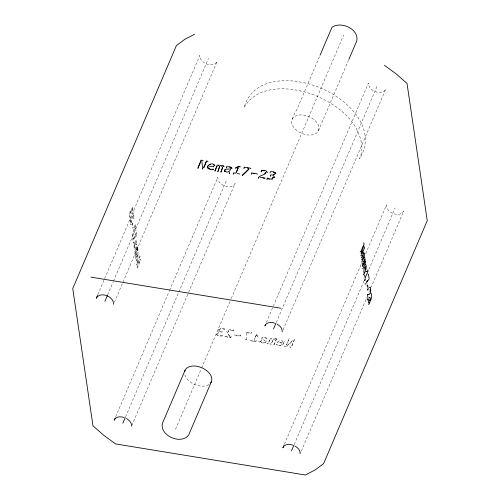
<?xml version="1.0" encoding="UTF-8"?>
<svg xmlns="http://www.w3.org/2000/svg" width="500" height="500" viewBox="0 0 500 500"><rect width="100%" height="100%" fill="white"/><g stroke="black" fill="none" stroke-linecap="round" stroke-linejoin="round"><path stroke-width="0.38" stroke-dasharray="2.5 1.88" d="M131.062 211.163L131.588 208.113L132.162 207.269L132.875 207.338L131.888 208.9L131.613 211.25M130.894 222.85L132.256 215.056L132.881 213.762L133.787 213.656L132.606 215.831L131.438 222.938M135.881 234.806L135.45 237.438L135.994 237.525L136.425 234.9M134.169 245.106C133.556 249.462 135.106 251.025 134.713 245.194M136.831 249.906L137.531 247.769L137.438 247.125L136.894 247.037L136.706 248.781L134.85 253.181L134.975 254.031L135.519 254.119L135.394 253.275M97.769 294.719L199.856 55.388C199.338 63.2 213.219 68.781 217.15 61.394L114.456 302.162M107.644 294.856L113.144 281.956M113.45 281.238L208.5 58.388M139.719 261.069L136.962 267.525L137.106 268.512L137.65 268.6L137.506 267.613L140.262 261.156M115.738 416.65L169.225 291.256M169.531 290.538L217.825 177.319C217.306 185.131 231.188 190.719 235.119 183.331L188.356 292.962M125.612 416.794L178.487 292.825M178.794 292.113L226.469 180.325M131.812 425.531L188.05 293.681M292.175 119.169L295.138 112.219L296.581 110.288L319.769 55.931M175.531 429.206L201.256 368.9M201.562 368.188L230.037 301.419M231.262 298.55L343.644 35.075M318.412 130.806A14.356 9.094 23.1 0 0 302.081 114.95A14.356 9.094 23.1 0 0 295.387 129.206A14.356 9.094 23.1 0 0 318.412 130.806L348.544 60.163M256.363 334.481L254.019 340.5L256.363 334.481L257.419 336.175L258.488 335.6L258.55 335.994L257.475 336.569L256.419 334.875M266.413 322.325L368.494 82.994C367.975 90.806 381.856 96.388 385.788 89.006L282.481 331.2M276.281 322.463L377.144 86M286.456 344.9L289.212 338.444L286.512 345.294M284.381 444.263L362.013 262.256M365.681 253.656L386.463 204.931C385.944 212.744 399.825 218.325 403.756 210.938L371.356 286.894M294.25 444.4L363.938 281.025M368.825 269.556L395.112 207.931M301.369 450.988L366.775 297.644M368.913 292.625L369.525 291.194M260.425 341.163L259.744 342.006L258.45 341.8L258.506 342.188L259.8 342.4L260.425 341.163C261.506 343.413 265.969 343.269 266.25 340.475C266.594 343.544 261.575 343.981 260.481 341.556M137.131 263.281L140.262 259.375L140.806 259.462L137.675 263.375M292.569 340.475L286.294 346.356L284.5 346.062L284.562 346.456L286.35 346.75L292.631 340.869M135.606 243.212L135.062 243.125C136.125 244.462 134.356 247.375 135.113 247.725M138.356 253.994C137.419 253.962 138.519 256.856 137.531 257.881L138.075 257.969M246.094 332.725L251.094 333.544L251.475 332.65L251.419 332.256L251.038 333.15L246.038 332.331L246.769 340.269L245.294 340.025L245.231 339.631L246.706 339.875M219.462 330.925L218.175 329.55L218.381 330.481L219.519 331.319M229.644 336.125L226.8 331.531L227.406 333.194L229.7 336.519M216.431 334.056L217.662 335.112L219.869 335.619L222.237 335.619L222.694 334.544L222.3 336.012C220.238 336.081 216.713 336.287 216.3 333.612L216.363 334.006M282.787 341.131L282.844 341.525C282.175 339.738 279.15 339.975 278.569 341.769L278.512 341.375M264.906 340.5L264.962 340.894L264.131 340.044L261.475 339.513L261.175 340.788L261.119 340.394M208.837 384.606A14.356 9.094 23.1 0 1 194.331 384.306A14.356 9.094 23.1 0 1 184.594 373.85M136.312 243.425L136.275 244.762L136.819 244.85L136.656 241.844L135.95 241.531L136.312 243.425M284.163 341.213C284.375 345.337 279 346.381 276.175 344.381L276.231 344.775C279.156 346.925 284.856 345.519 284.163 341.213M133.45 216.762L133.387 218.356L133.931 218.444C134.681 216.55 132.762 213.119 133.45 216.762M129.294 214.7L129.575 217.581L129.85 218.356L130.394 218.444C129.544 216.144 129.4 212.35 131.394 210.881L130.287 211.056L129.294 214.7M217.806 333.094L217.85 333.806C217.9 331.769 220.562 331.719 221.994 332.194L222.306 330.931L221.938 331.8L219 331.75L217.806 333.094M361.969 148.525L361.256 153.825L359.531 158.769C378.156 129.05 348.106 99.85 322.3 88.763C297.137 77.188 253.506 73.919 244.081 107.556C257.181 84.481 289.325 86.356 311.137 93.906C334.781 102.525 360.881 121.062 361.969 148.525M137.306 249.862L135.169 255.35L135.294 256.194L135.838 256.288L135.712 255.444L137.569 251.044L137.762 249.319L137.219 249.231L137.306 249.862M219.694 329.188L219.662 330.125C220.031 327.713 223.3 328.738 224.725 329.525L225.087 328.15L224.669 329.131L221.3 328.212L219.694 329.188M231.069 336.369L230.738 337.262L224.394 336.225L224.456 336.619L230.794 337.656L231.069 336.369M228.344 330.769L228.3 332.025C228.281 329.288 232.056 329.837 233.438 331.25L233.837 329.781L233.381 330.856C232.037 329.75 229.4 328.875 228.344 330.769M134.969 225.2L132.213 235.287L132.369 236.356L132.912 236.444L132.756 235.381L135.706 224.838L135.162 224.75L134.969 225.2M130.375 219.331L129.994 220.225L130.669 224.812L131.213 224.9L130.538 220.312L130.919 219.419L130.375 219.331M132.463 223.031L132.1 223.894L132.706 228.044L133.25 228.131L132.644 223.981L133.006 223.119L132.463 223.031M133.1 237.856L132.719 238.75L133.338 242.913L133.881 243.006L133.269 238.837L133.644 237.944L133.1 237.856M136.3 232.475L133.331 239.425L133.875 239.513L136.844 232.562L136.3 232.475M135.094 241.788L133.619 244.844L133.756 245.781L134.3 245.869L134.162 244.938C135.244 243.512 137.525 237.8 135.094 241.788M135.981 247.6L134.531 251.006L134.656 251.856L135.2 251.95L135.075 251.1C136.3 249.531 138.544 242.756 135.981 247.6M136.819 254.169L137.213 258.675C135.838 259.988 137.281 260.225 137.756 258.762L137.162 254.731C138.925 252.406 138.1 251.725 136.819 254.169M136.031 256.312C135.606 257.525 134.95 260.819 136.919 261.031C135.781 260.038 136.044 257.688 136.575 256.4L136.031 256.312M139.744 255.844L136.394 263.681L136.588 264.975L137.131 265.069L136.938 263.775L140.287 255.931L139.744 255.844M240.512 335.025L240.144 335.881L234.406 334.944L234.462 335.337L240.206 336.275L240.512 335.025M256.156 340.469L255.775 341.362L250.019 340.419L250.075 340.812L255.837 341.75L256.156 340.469M261.806 338.212L261.8 338.756L262.812 337.644L264.363 337.581L266.806 338.575L267.156 337.212L266.744 338.181C265.406 337.269 262.731 336.306 261.806 338.212M269.581 340.019L268.15 343.387L266.975 343.194L267.031 343.587L268.206 343.775L270.125 339.394L270.85 338.706L271.913 339.144L271.856 338.75L271.256 338.312L270.438 338.488L269.581 340.019M272.587 340.513L271.156 343.875L269.981 343.688L270.038 344.075L271.212 344.269L273.125 339.9L273.881 339.206L274.919 339.631L274.688 338.956L273.456 338.988L272.587 340.513M276.656 338.481L274.144 344.369L272.981 344.175L273.038 344.569L274.206 344.762L276.656 338.481M294.525 339.312L291.181 347.156L289.819 346.931L289.875 347.325L291.238 347.55L294.525 339.312M137.688 249.55L137.463 249.975L138.006 250.062L138.231 249.638L137.688 249.55M275.6 338.312L275.331 339.188L275.6 338.312M137.287 247.887L137.963 247.969L137.287 247.887M132.713 208.7L132.169 208.612L132.562 211.694L133.106 211.781L132.713 208.7M131.237 212.019L130.694 211.925L131.163 213.531L131.706 213.619L131.237 212.019M135.488 226.869L134.944 226.781L135.481 230.394L136.025 230.481L135.488 226.869M282.475 342.831L276.906 341.919L276.962 342.312L282.538 343.225L282.475 342.831"/><path stroke-width="0.75" d="M369.581 300.694L369.606 299.756M370.15 299.844C370.312 301.2 369.538 304.825 368.325 304.288M113.537 304.312C114.056 296.494 100.175 290.912 96.244 298.3L97.463 295.431M131.506 426.244C132.025 422.806 129.131 420.069 126.406 418.5M282.175 331.919C282.7 328.481 279.806 325.737 277.081 324.175M300.144 453.85C300.669 450.412 297.775 447.675 295.05 446.112M367.869 300.163L367.9 299.413L368.444 299.5L368.856 302.975L368.2 302.812M365.219 259.419L365.019 260.788M370.138 290.994L370.194 289.144M361.556 257.681L361.719 256.681M222.738 166.781L220.881 172.131L222.712 167.738M229.312 172.175L229.288 173.512L229.288 173.038M365.531 268.888L365.706 266.319M218.287 165.569L218.388 165.05L218.344 165.963M364.012 257.519C364.481 256.225 364.913 252.587 363.581 252.65M361.144 253.256L361.737 251.006M361.688 253.344L364.062 244.338L363.875 243.044L363.331 242.956M369.25 302.519L369.369 302.081M364.738 262.994L364.862 262.538M363.656 273.812L363.469 274.469L364.012 274.556L366.075 268.975L366.194 265.875L365.737 264.375L365.194 264.288L365.456 264.931M273.087 177.531C272.312 179.938 268.956 179.081 267.394 177.963L266.994 179.431L267.45 178.356L268.044 178.719M364.762 258.669L364.963 258.087M363.794 258.194L363.325 259.337L362.781 259.25L362.987 258.775M104.887 301.306L107.338 295.569M201.194 160.519L197.85 168.363L201.137 160.125L202.925 160.419L202.987 160.812M203.7 167.45L206.45 160.994L207.812 161.219L207.875 161.612M203.756 167.844L206.513 161.388M217.338 164.875L214.881 171.15L217.113 165.919M115.131 418.088L114.213 420.238C115.6 416.219 120.881 416.356 124.219 417.531M226.663 167.075L226.25 168.038L226.606 166.681L230.094 166.85L231.663 167.731L231.956 168.575L230.781 167.463M230.456 169.725L230.613 168.525C229.95 170.331 223.575 167.188 224.275 171.688L225.438 169.737M122.856 423.237L125.306 417.506M233.631 173.269L233.25 174.156L233.575 172.875L235.769 173.231L238.169 167.606M236.431 172.219L238.225 168M244.3 167.575L243.919 168.469L244.244 167.181L250.819 168.263L250.875 168.656M251.575 173.319L251.213 174.181L251.519 172.925L257.262 173.869L257.319 174.262M261.556 170.806L261.1 171.881L261.5 170.413C263.394 170.119 266.837 170.006 267.169 172.55L266.388 171.4M185.075 370.256L162.413 423.387C159.613 435.812 181.175 445.119 188.65 435.025L211.312 381.894M320.075 55.219L331.975 27.325C340.994 20.838 359.231 29.019 356.763 40.894L348.85 59.45M270.669 175.331L270.3 176.206L270.613 174.938L273.35 175.044L274.375 173.681L273.975 175.119M265.494 324.475L264.881 325.906C266.269 321.887 271.556 322.031 274.887 323.2M273.531 328.913L275.975 323.181M363.425 245.419L360.675 251.875L360.131 251.788M283.769 445.694L282.85 447.844C284.237 443.825 289.525 443.969 292.856 445.138M363.394 263.438L362.244 266.131L362.788 266.219L365.031 261.444L364.106 261.8M291.5 450.85L293.944 445.112M364.75 279.669L364.369 280.562L364.913 280.65L365.294 279.756L365.062 278.194L368.025 271.244L367.875 270.219L367.331 270.131M367.688 289.106L367.319 289.969L367.863 290.056L368.231 289.194L367.619 285.044L367.075 284.956L367.281 286.337M364.581 259.294L362.469 264.05L361.925 263.962M258.712 177.381L258.294 178.256L258.231 177.862C259.538 174.975 264.75 175.706 265.606 172.356L264.95 174.125M366.656 281.675L367.544 280.5M272.613 178.875L273.1 177.213L273.156 177.606M208.688 165.344L207.6 166.863L207.319 168.169C206.556 164.163 213.738 161.944 214.869 165.95L214.331 165.069M248.863 168.894L242.262 175.25L242.319 175.644L248.919 169.288M370.256 299.931L370.012 300.156L370.556 300.244L371.075 299.5L371.681 296.719L371.45 294.231L371.181 293.387L370.637 293.3M364.525 268.231C363.194 268.95 364.569 271.775 363.594 271.588M194.619 34.237L184.75 39.356L176.369 45.663L72.756 288.581L92.981 425.812L103.681 435.244L115.581 443.931L305.381 475L315.25 469.881L323.631 463.575L427.244 220.662L407.019 83.425L396.319 73.994L384.419 65.312M238.119 167L235.487 168.319L235.431 167.925L238.719 166.281L240.131 166.513L240.194 166.906L238.781 166.675M271.944 179.281L272.306 179.106M368.825 294.288L367.312 294.625M363.681 272.419L364.225 272.506M209.469 164.788L210.381 164.419M221.513 166.238L221.95 166.062M366.769 271.462L365.988 271.688L367.312 271.556M212.019 169.781L213.519 169.581L213.463 169.188L210.481 169.331L208.656 168.131M262.087 170.756L264.569 170.744M219.513 165.125L220.738 165.475L221.044 166.125C221.863 165.331 223.962 165.338 224.013 166.775L223.337 166.125M247.225 168.056L248.688 168.294M209.181 166.125L213.419 166.819L213.6 165.906L213.656 166.3M253.012 173.556L254.45 173.787M237.169 173.463L239.338 173.812L239.394 174.206M260.087 177.213L264.956 178.012L265.012 178.4M262.931 178.062L264.319 178.287M363.894 246.8L364.438 246.887L364.581 247.875L361.238 255.719L360.694 255.625M363.113 253.744L363.656 253.831L363.062 254.587L363.512 257.65M362.188 255.219L362.731 255.306L362.075 258.256L362.675 260.569L362.269 261.531L361.725 261.444M364.306 257.231L364.85 257.319M362.562 268.3L363.106 268.394C363.537 266.863 366.85 261.462 364.881 260.744M367.919 274.125L368.462 274.212L369.169 278.969L365.425 284.113L364.881 284.019M364.137 275.506L364.681 275.594L364.913 277.181M367.1 299.088L367.644 299.175L368.025 298.281L367.506 294.762C371.144 294.906 371.3 289.613 370.163 287.188L369.619 287.1L369.931 287.738M91.006 277.15L280.806 308.225M273.306 172.175L275.1 172.812L275.887 173.912C275.569 171.45 272.231 171.669 270.413 171.675L270.05 173.044M229.481 167.094L230.156 167.244M209.963 169.594L210.538 169.725M268.669 179.019L269.319 179.231M213.275 164.494L213.869 164.744M273.094 175.806L274.356 176.788L274.538 177.512L274.413 177.181M209.131 169.169L208.6 167.756L208.713 168.525M370.462 299.044L370.05 297.488L369.506 297.4L369.619 298.175M364.438 267.225C364.05 265.988 366.019 268.669 365.419 269.606M361.681 259.575L361.812 259.95M363.688 252.862L363.844 253.55M230.138 170.487C229.944 170.487 227.331 173.425 225.775 171.556L225.581 171.15L225.637 171.544M202.681 168.769L202.738 169.163L201.906 161.737M184.681 371.381A14.356 9.094 23.1 0 1 202.062 367.844A14.356 9.094 23.1 0 1 210.694 382.919M219.713 166.294L217.875 171.644L219.713 166.294"/></g></svg>
